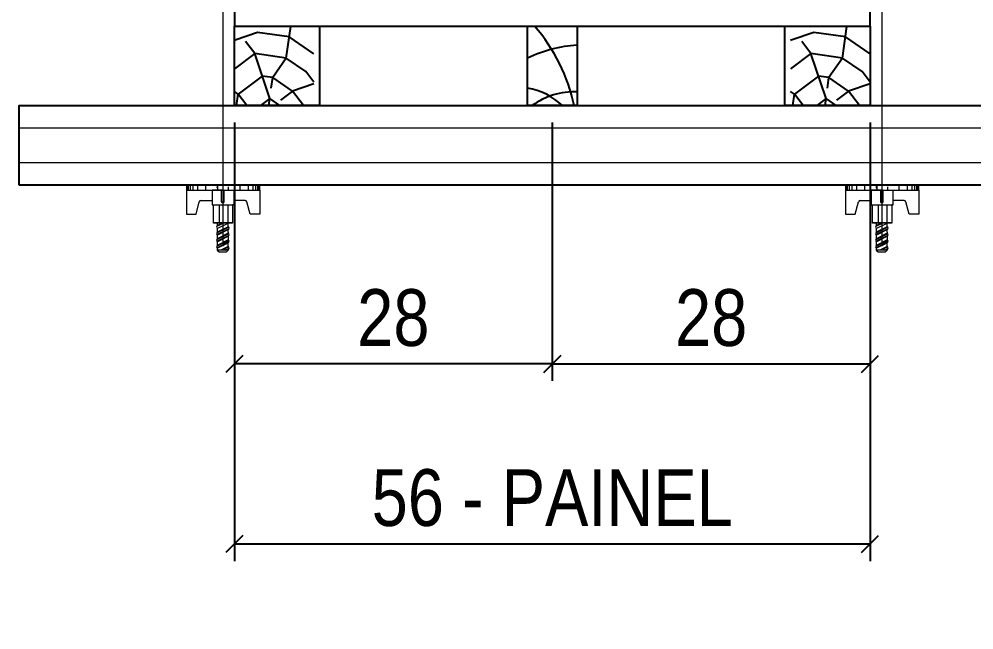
# Model space of a CAD drawing. Extents: x 2282 to 12463, y 760 to 16806.
# Drawn here: x 3065.5 to 3233.8, y 12722.1 to 12829.8 of the extents above; entities that cross this region are included whole.
import ezdxf

# ---------------------------------------------------------------- set-up
doc = ezdxf.new("R2010")
doc.units = 0
for name, color, linetype in [('1-2 PONTALETE', 7, 'Continuous'), ('COTA', 241, 'Continuous'), ('GRAVATA', 2, 'Continuous'), ('Painéis', 200, 'Continuous'), ('PONTALETE', 7, 'Continuous')]:
    doc.layers.add(name, color=color, linetype=linetype)
doc.layers.add('Hachura', color=251, linetype='Continuous', lineweight=9)
doc.styles.add('COTA TECNICA 2X', font='techl___.ttf', dxfattribs={"height": 10})
doc.dimstyles.new('SECAO PILAR', dxfattribs={"dimtxt": 10, "dimasz": 3, "dimexe": 3, "dimexo": 3, "dimgap": 3, "dimtad": 1, "dimdec": 1, "dimlfac": 0.5, "dimzin": 12, "dimdsep": 46, "dimtxsty": 'COTA TECNICA 2X', "dimblk1": 'OBLIQUE', "dimblk2": 'OBLIQUE', "dimsah": 1, "dimcen": 0.9, "dimclrd": 256, "dimclre": 256, "dimclrt": 256, "dimadec": 1, "dimazin": 3, "dimtfac": 1, "dimtdec": 1, "dimtmove": 0, "dimatfit": 3, "dimfxl": 1, "dimtolj": 1, "dimtzin": 12, "dimarcsym": 0})

# ---------------------------------------------------------------- blocks, each defined once
blk = doc.blocks.new('_Oblique')
at = {"color": 0, "linetype": 'ByBlock', "lineweight": -2}
blk.add_line((-0.5, -0.5), (0.5, 0.5), dxfattribs=at)
blk = doc.blocks.new('*D304')
at = {"layer": 'COTA', "lineweight": -2, "transparency": 16777216}
for p, q in [((3103.46, 12811.58), (3103.46, 12734.29)), ((3215.5, 12811.58), (3215.5, 12734.29)), ((3103.46, 12737.29), (3215.5, 12737.29))]:
    blk.add_line(p, q, dxfattribs=at)
at = {"layer": 'Defpoints', "color": 0, "transparency": 16777216}
for p in [(3103.46, 12814.58), (3215.5, 12814.58), (3215.5, 12737.29)]:
    blk.add_point(p, dxfattribs=at)
at = {"layer": 'COTA', "lineweight": -2, "transparency": 16777216, "xscale": 3, "yscale": 3, "zscale": 3, "rotation": 180}
blk.add_blockref('_Oblique', (3103.46, 12737.29), dxfattribs=at)
at = {"layer": 'COTA', "lineweight": -2, "transparency": 16777216, "xscale": 3, "yscale": 3, "zscale": 3}
blk.add_blockref('_Oblique', (3215.5, 12737.29), dxfattribs=at)
at = {"layer": 'COTA', "transparency": 16777216, "insert": (3159.48, 12745.4), "char_height": 10, "attachment_point": 5, "style": 'COTA TECNICA 2X'}
blk.add_mtext('\\A1;56 - PAINEL', dxfattribs=at)
blk = doc.blocks.new('C')
at = {"layer": 'Hachura', "color": 0}
for p, q in [((0.461, 3.155), (-0.003, 3.155)), ((0.461, 3.05), (-0.003, 3.05)), ((0.461, 2.881), (-0.003, 2.881)), ((0.461, 2.65), (-0.003, 2.65)), ((0, 3.224), (0, -3.224)), ((0.451, 3.224), (0, 3.224)), ((0, 2.747), (0, -1.16)), ((0.451, -3.225), (0.451, 3.224)), ((0.451, 3.224), (2.58, 3.224)), ((2.58, 3.224), (2.58, 2.385)), ((0.461, 2.228), (-0.003, 2.228)), ((1.354, 1.939), (1.354, 0.965)), ((2.58, 2.385), (1.475, 2.094)), ((0.461, 1.512), (0, 1.512)), ((1.741, 0.966), (0.451, 0.966)), ((1.741, -0.968), (1.741, 0.966)), ((1.741, 0.966), (1.741, 0.838)), ((1.741, 0.966), (1.741, 0.838)), ((0.388, 0.487), (0.172, 0.487)), ((1.451, 0.101), (0.451, 0.101)), ((1.741, 0.838), (3.354, 0.838)), ((3.354, 0.451), (1.741, 0.451)), ((3.32, 0.838), (3.32, -0.839)), ((3.354, 0.838), (3.354, -0.839)), ((3.676, 0.451), (3.354, 0.451)), ((3.837, -0.517), (3.354, 0.451)), ((3.354, 0.064), (3.67, -0.57)), ((3.676, 0.451), (4.16, -0.517)), ((3.716, 0.5), (4.251, -0.57)), ((4.371, -0.553), (3.83, 0.53)), ((4.151, 0.451), (3.934, 0.451)), ((4.418, -0.517), (3.934, 0.451)), ((4.151, 0.451), (4.256, 0.451)), ((4.256, 0.451), (4.74, -0.517)), ((4.296, 0.5), (4.831, -0.57)), ((4.952, -0.553), (4.41, 0.53)), ((4.514, 0.451), (4.837, 0.451)), ((4.998, -0.517), (4.514, 0.451)), ((4.837, 0.451), (5.321, -0.517)), ((4.876, 0.5), (5.412, -0.57)), ((5.532, -0.553), (4.991, 0.53)), ((5.579, -0.517), (5.095, 0.451)), ((5.417, 0.451), (5.095, 0.451)), ((5.579, -0.517), (5.095, 0.451)), ((5.417, 0.451), (5.74, -0.194)), ((5.457, 0.5), (5.74, -0.065)), ((5.74, 0.193), (5.571, 0.53)), ((5.74, 0.322), (5.675, 0.451)), ((5.675, 0.451), (5.74, 0.451)), ((5.739, 0.45), (5.9, 0.288)), ((5.739, 0.45), (5.739, -0.518)), ((5.9, -0.356), (5.9, 0.288)), ((0.451, -0.004), (0, -0.004)), ((0.075, -0.481), (0.292, -0.481)), ((0.292, -0.481), (0.397, -0.481)), ((0.451, -0.001), (0.451, -0.968)), ((0.451, -0.157), (1.451, -0.157)), ((0.451, -0.646), (0.451, -0.323)), ((0.451, -3.225), (0.451, -0.646)), ((3.354, -0.323), (1.741, -0.323)), ((3.354, -0.839), (1.741, -0.839)), ((3.354, -0.065), (3.579, -0.517)), ((3.354, -0.517), (3.579, -0.517)), ((3.837, -0.517), (4.16, -0.517)), ((4.418, -0.517), (4.74, -0.517)), ((4.634, -0.517), (4.74, -0.517)), ((4.998, -0.517), (5.321, -0.517)), ((5.579, -0.517), (5.74, -0.517)), ((5.739, -0.518), (5.9, -0.356)), ((5.739, -0.518), (5.739, -0.518)), ((0.461, -1.521), (-0.003, -1.521)), ((0.451, -0.968), (1.741, -0.968)), ((1.354, -1.94), (1.354, -0.968)), ((0.461, -2.228), (-0.003, -2.228)), ((2.58, -2.387), (1.475, -2.096)), ((2.58, -3.225), (2.58, -2.387)), ((0.461, -2.65), (-0.003, -2.65)), ((0.461, -2.881), (-0.003, -2.881)), ((0.461, -3.05), (-0.003, -3.05)), ((0.461, -3.155), (-0.003, -3.155)), ((0, -3.224), (2.568, -3.224))]:
    blk.add_line(p, q, dxfattribs=at)
for centre, radius, start, end in [((1.516, 1.939), 0.161, 104.74356, 180), ((1.445, -0.028), 0.129, 272.69497, 87.30503), ((3.805, 0.389), 0.143, 25.56881, 154.43119), ((4.385, 0.389), 0.143, 25.56881, 154.43119), ((4.966, 0.389), 0.143, 25.56881, 154.43119), ((5.546, 0.389), 0.143, 25.56881, 154.43119), ((0.166, -0.366), 0.174, 221.74404, 317.85924), ((3.708, -0.4), 0.174, 222.14076, 318.25596), ((4.289, -0.4), 0.174, 222.14076, 318.25596), ((4.869, -0.4), 0.174, 222.14076, 318.25596), ((5.45, -0.4), 0.174, 222.14076, 318.25596), ((5.61, -0.401), 0.174, 317.85924, 318.25596), ((1.516, -1.94), 0.161, 180, 255.25644)]:
    blk.add_arc(centre, radius, start, end, dxfattribs=at)
blk = doc.blocks.new('*D309')
at = {"layer": 'COTA', "lineweight": -2, "transparency": 16777216}
for p, q in [((3103.46, 12811.58), (3103.46, 12766.04)), ((3159.48, 12811.58), (3159.48, 12766.04)), ((3159.48, 12769.04), (3103.46, 12769.04))]:
    blk.add_line(p, q, dxfattribs=at)
at = {"layer": 'Defpoints', "color": 0, "transparency": 16777216}
for p in [(3103.46, 12814.58), (3159.48, 12814.58), (3103.46, 12769.04)]:
    blk.add_point(p, dxfattribs=at)
at = {"layer": 'COTA', "lineweight": -2, "transparency": 16777216, "xscale": 3, "yscale": 3, "zscale": 3, "rotation": 180}
blk.add_blockref('_Oblique', (3103.46, 12769.04), dxfattribs=at)
at = {"layer": 'COTA', "lineweight": -2, "transparency": 16777216, "xscale": 3, "yscale": 3, "zscale": 3}
blk.add_blockref('_Oblique', (3159.48, 12769.04), dxfattribs=at)
at = {"layer": 'COTA', "transparency": 16777216, "insert": (3131.47, 12777.14), "char_height": 10, "attachment_point": 5, "style": 'COTA TECNICA 2X'}
blk.add_mtext('\\A1;28', dxfattribs=at)
blk = doc.blocks.new('*D310')
at = {"layer": 'COTA', "lineweight": -2, "transparency": 16777216}
for p, q in [((3159.48, 12811.58), (3159.48, 12766.04)), ((3215.5, 12811.58), (3215.5, 12766.04)), ((3159.48, 12769.04), (3215.5, 12769.04))]:
    blk.add_line(p, q, dxfattribs=at)
at = {"layer": 'Defpoints', "color": 0, "transparency": 16777216}
for p in [(3159.48, 12814.58), (3215.5, 12814.58), (3215.5, 12769.04)]:
    blk.add_point(p, dxfattribs=at)
at = {"layer": 'COTA', "lineweight": -2, "transparency": 16777216, "xscale": 3, "yscale": 3, "zscale": 3, "rotation": 180}
blk.add_blockref('_Oblique', (3159.48, 12769.04), dxfattribs=at)
at = {"layer": 'COTA', "lineweight": -2, "transparency": 16777216, "xscale": 3, "yscale": 3, "zscale": 3}
blk.add_blockref('_Oblique', (3215.5, 12769.04), dxfattribs=at)
at = {"layer": 'COTA', "transparency": 16777216, "insert": (3187.49, 12777.14), "char_height": 10, "attachment_point": 5, "style": 'COTA TECNICA 2X'}
blk.add_mtext('\\A1;28', dxfattribs=at)

msp = doc.modelspace()

# ---------------------------------------------------------------- hatches: boundary and pattern name
at = {"layer": 'PONTALETE'}
h = msp.add_hatch(dxfattribs=at)
h.set_pattern_fill('TRONCO', color=1, scale=37.5, angle=82, style=0, pattern_type=2)
h.set_pattern_definition([(82, (-8531.015, 14177.226), (-31.91606, 42.35404), [11.25, -26.25]), (82, (-8532.87, 14177.486), (-31.91606, 42.35404), [11.25, -26.25]), (82, (-8536.324, 14179.865), (-31.91606, 42.35404), [7.5, -30]), (82, (-8539.777, 14182.244), (-31.91606, 42.35404), [5.625, -31.875]), (82, (-8543.49, 14182.766), (-31.91606, 42.35404), [3.75, -33.75]), (82, (-8548.51, 14174.004), (-31.91606, 42.35404), [1.875, -9.375, 1.875, -24.375]), (82, (-8549.582, 14179.835), (-31.91606, 42.35404), [1.875, -15, 5.625, -15]), (82, (-8550.395, 14187.523), (-31.91606, 42.35404), [1.875, -1.875, 1.875, -31.875]), (82, (-8552.513, 14185.927), (-31.91606, 42.35404), [1.875, -35.625]), (82, (-8556.487, 14184.592), (-31.91606, 42.35404), [5.625, -31.875]), (82, (-8560.2, 14185.114), (-31.91606, 42.35404), [7.5, -30]), (82, (-8564.175, 14183.78), (-31.91606, 42.35404), [9.375, -11.25, 1.875, -15]), (172, (-8543.982, 14165.794), (-42.35404, -31.91606), [1.875, -3.75, 9.375, -22.5]), (172, (-8547.434, 14168.173), (-42.35404, -31.91606), [1.875, -1.875, 5.625, -28.125]), (172, (-8562.028, 14172.117), (-42.35404, -31.91606), [3.75, -33.75]), (172, (-8546.913, 14171.886), (-42.35404, -31.91606), [7.5, -11.25, 1.875, -16.875]), (172, (-8567.076, 14176.613), (-42.35404, -31.91606), [1.875, -35.625]), (172, (-8548.247, 14175.86), (-42.35404, -31.91606), [5.625, -31.875]), (172, (-8549.582, 14179.835), (-42.35404, -31.91606), [3.75, -33.75]), (172, (-8549.06, 14183.55), (-42.35404, -31.91606), [1.875, -5.625, 5.625, -24.375]), (172, (-8550.656, 14185.666), (-42.35404, -31.91606), [1.875, -35.625]), (172, (-8542.97, 14186.48), (-42.35404, -31.91606), [5.25, -32.25]), (172, (-8535.28, 14187.292), (-42.35404, -31.91606), [3.75, -33.75]), (172, (-8549.612, 14193.093), (-42.35404, -31.91606), [1.875, -35.625]), (172, (-8547.234, 14196.546), (-42.35404, -31.91606), [5.625, -31.875]), (172, (-8546.71, 14200.26), (-42.35404, -31.91606), [5.625, -31.875]), (127, (-8532.64, 14192.601), (-37.13505, 5.21899), [2.651625, -2.651625, 2.651625, -45.078134]), (127, (-8542.968, 14186.48), (-37.13505, 5.21899), [5.30325, -47.72976]), (127, (-8563.623, 14174.235), (-37.13505, 5.21899), [5.30325, -47.72976]), (127, (-8553.296, 14180.357), (-37.13505, 5.21899), [5.30325, -47.72976]), (127, (-8545.608, 14181.17), (-37.13505, 5.21899), [5.30325, -47.72976]), (127, (-8536.615, 14191.267), (-37.13505, 5.21899), [5.30325, -47.72976]), (127, (-8538.994, 14187.814), (-37.13505, 5.21899), [7.95495, -45.07806]), (127, (-8557.27, 14179.022), (-37.13505, 5.21899), [2.65162, -50.38138]), (127, (-8561.245, 14177.687), (-37.13505, 5.21899), [2.65162, -50.38138]), (127, (-8559.157, 14192.54), (-37.13505, 5.21899), [2.65162, -50.38138]), (127, (-8542.677, 14175.078), (-37.13505, 5.21899), [2.65162, -50.38138]), (127, (-8552.804, 14197.329), (-37.13505, 5.21899), [2.65162, -50.38138]), (127, (-8550.917, 14183.81), (-37.13505, 5.21899), [2.65162, -50.38138]), (127, (-8554.11, 14188.045), (-37.13505, 5.21899), [2.65162, -50.38138]), (217, (-8546.943, 14185.144), (-5.21899, -37.13505), [2.651625, -2.651625, 7.95495, -39.77481]), (217, (-8546.16, 14190.715), (-5.21899, -37.13505), [2.65162, -50.38138]), (217, (-8533.163, 14188.888), (-5.21899, -37.13505), [2.65162, -50.38138]), (217, (-8543.49, 14182.766), (-5.21899, -37.13505), [2.65162, -50.38138]), (217, (-8550.134, 14189.38), (-5.21899, -37.13505), [2.65162, -50.38138]), (217, (-8542.155, 14178.79), (-5.21899, -37.13505), [2.65162, -50.38138]), (217, (-8540.068, 14193.645), (-5.21899, -37.13505), [2.65162, -50.38138]), (217, (-8532.58, 14166.085), (-5.21899, -37.13505), [2.65162, -50.38138]), (217, (-8534.176, 14168.203), (-5.21899, -37.13505), [5.30325, -47.72976]), (217, (-8535.772, 14170.32), (-5.21899, -37.13505), [5.30325, -47.72976]), (217, (-8535.25, 14174.034), (-5.21899, -37.13505), [5.30325, -47.72976]), (217, (-8538.703, 14176.413), (-5.21899, -37.13505), [5.30325, -47.72976]), (217, (-8551.47, 14193.354), (-5.21899, -37.13505), [5.30325, -47.72976]), (217, (-8531.858, 14198.172), (-5.21899, -37.13505), [5.30325, -47.72976]), (217, (-8561.305, 14204.204), (-5.21899, -37.13505), [5.30325, -47.72976]), (217, (-8557.591, 14203.682), (-5.21899, -37.13505), [5.30325, -47.72976]), (217, (-8556.257, 14199.707), (-5.21899, -37.13505), [5.30325, -47.72976]), (217, (-8559.91, 14173.713), (-5.21899, -37.13505), [7.95495, -45.07806]), (217, (-8552.804, 14197.329), (-5.21899, -37.13505), [7.95495, -45.07806]), (108.56505, (-8566.815, 14178.47), (5.218991, 37.135053), [4.1925, -79.66005]), (108.56505, (-8548.247, 14175.86), (5.218991, 37.135053), [4.1925, -79.66005]), (108.56505, (-8558.866, 14181.14), (5.218991, 37.135053), [4.1925, -79.66005]), (108.56505, (-8531.306, 14188.627), (5.218991, 37.135053), [4.1925, -79.66005]), (108.56505, (-8535.28, 14187.292), (5.218991, 37.135053), [4.1925, -79.66005]), (108.56505, (-8544.273, 14177.195), (5.218991, 37.135053), [4.1925, -79.66005]), (108.56505, (-8562.84, 14179.805), (5.218991, 37.135053), [4.1925, -79.66005]), (108.56505, (-8550.134, 14189.38), (5.218991, 37.135053), [8.385, -75.46755]), (145.43495, (-8555.705, 14190.163), (-37.135053, 5.218991), [4.1925, -79.66005]), (145.43495, (-8543.781, 14194.167), (-37.135053, 5.218991), [4.1925, -79.66005]), (145.43495, (-8553.818, 14176.643), (-37.135053, 5.218991), [4.1925, -79.66005]), (145.43495, (-8556.718, 14169.477), (-37.135053, 5.218991), [4.1925, -79.66005]), (145.43495, (-8546.16, 14190.715), (-37.135053, 5.218991), [4.1925, -79.66005]), (145.43495, (-8546.682, 14187.001), (-37.135053, 5.218991), [4.1925, -79.66005]), (145.43495, (-8554.34, 14172.93), (-37.135053, 5.218991), [8.385, -75.46755]), (145.43495, (-8537.428, 14198.955), (-37.135053, 5.218991), [8.385, -75.46755]), (145.43495, (-8539.807, 14195.502), (-37.135053, 5.218991), [8.385, -75.46755]), (198.56505, (-8538.412, 14165.011), (-37.135053, 5.218991), [4.1925, -79.66005]), (198.56505, (-8558.836, 14167.882), (-37.135053, 5.218991), [4.1925, -79.66005]), (198.56505, (-8531.798, 14171.655), (-37.135053, 5.218991), [4.1925, -79.66005]), (198.56505, (-8565.741, 14172.639), (-37.135053, 5.218991), [4.1925, -79.66005]), (198.56505, (-8542.938, 14173.221), (-37.135053, 5.218991), [4.1925, -79.66005]), (198.56505, (-8545.608, 14181.17), (-37.135053, 5.218991), [4.1925, -79.66005]), (198.56505, (-8552.513, 14185.927), (-37.135053, 5.218991), [4.1925, -79.66005]), (198.56505, (-8540.007, 14167.129), (-37.135057, 5.219004), [4.1925, -79.66005]), (198.56505, (-8544.273, 14177.195), (-37.135053, 5.218991), [4.1925, -79.66005]), (198.56505, (-8538.994, 14187.814), (-37.135053, 5.218991), [4.1925, -79.66005]), (198.56505, (-8542.185, 14192.05), (-37.135053, 5.218991), [4.1925, -79.66005]), (198.56505, (-8552.282, 14201.042), (-37.135053, 5.218991), [4.1925, -79.66005]), (198.56505, (-8567.337, 14174.757), (-37.135053, 5.218991), [4.1925, -79.66005]), (198.56505, (-8566.263, 14168.925), (-37.135053, 5.218991), [8.385, -75.46755]), (198.56505, (-8539.486, 14170.842), (-37.135053, 5.218991), [8.385, -75.46755]), (235.43495, (-8534.698, 14164.49), (-5.218991, -37.135053), [4.1925, -79.66005]), (235.43495, (-8528.405, 14195.793), (-5.218991, -37.135053), [4.1925, -79.66005]), (235.43495, (-8547.234, 14196.546), (-5.218991, -37.135053), [4.1925, -79.66005]), (235.43495, (-8536.324, 14179.865), (-5.218991, -37.135053), [4.1925, -79.66005]), (235.43495, (-8532.872, 14177.486), (-5.218991, -37.135053), [4.1925, -79.66005]), (235.43495, (-8539.777, 14182.244), (-5.218991, -37.135053), [4.1925, -79.66005]), (235.43495, (-8560.492, 14196.516), (-5.218991, -37.135053), [4.1925, -79.66005]), (235.43495, (-8561.827, 14200.49), (-5.218991, -37.135053), [8.385, -75.46755])])
h.paths.add_polyline_path([(3103.46, 12814.58), (3117.46, 12814.58), (3117.46, 12828.58), (3103.46, 12828.58)])
h = msp.add_hatch(dxfattribs=at)
h.set_pattern_fill('TRONCO', color=1, scale=37.5, angle=82, style=0, pattern_type=2)
h.set_pattern_definition([(82, (-8432.978, 14177.226), (-31.91606, 42.35404), [11.25, -26.25]), (82, (-8434.835, 14177.486), (-31.91606, 42.35404), [11.25, -26.25]), (82, (-8438.287, 14179.865), (-31.91606, 42.35404), [7.5, -30]), (82, (-8441.74, 14182.244), (-31.91606, 42.35404), [5.625, -31.875]), (82, (-8445.453, 14182.766), (-31.91606, 42.35404), [3.75, -33.75]), (82, (-8450.47, 14174.004), (-31.91606, 42.35404), [1.875, -9.375, 1.875, -24.375]), (82, (-8451.545, 14179.835), (-31.91606, 42.35404), [1.875, -15, 5.625, -15]), (82, (-8452.36, 14187.523), (-31.91606, 42.35404), [1.875, -1.875, 1.875, -31.875]), (82, (-8454.476, 14185.927), (-31.91606, 42.35404), [1.875, -35.625]), (82, (-8458.45, 14184.592), (-31.91606, 42.35404), [5.625, -31.875]), (82, (-8462.164, 14185.114), (-31.91606, 42.35404), [7.5, -30]), (82, (-8466.14, 14183.78), (-31.91606, 42.35404), [9.375, -11.25, 1.875, -15]), (172, (-8445.945, 14165.794), (-42.35404, -31.91606), [1.875, -3.75, 9.375, -22.5]), (172, (-8449.398, 14168.173), (-42.35404, -31.91606), [1.875, -1.875, 5.625, -28.125]), (172, (-8463.99, 14172.117), (-42.35404, -31.91606), [3.75, -33.75]), (172, (-8448.876, 14171.886), (-42.35404, -31.91606), [7.5, -11.25, 1.875, -16.875]), (172, (-8469.04, 14176.613), (-42.35404, -31.91606), [1.875, -35.625]), (172, (-8450.21, 14175.86), (-42.35404, -31.91606), [5.625, -31.875]), (172, (-8451.545, 14179.835), (-42.35404, -31.91606), [3.75, -33.75]), (172, (-8451.024, 14183.55), (-42.35404, -31.91606), [1.875, -5.625, 5.625, -24.375]), (172, (-8452.62, 14185.666), (-42.35404, -31.91606), [1.875, -35.625]), (172, (-8444.93, 14186.48), (-42.35404, -31.91606), [5.25, -32.25]), (172, (-8437.243, 14187.292), (-42.35404, -31.91606), [3.75, -33.75]), (172, (-8451.576, 14193.093), (-42.35404, -31.91606), [1.875, -35.625]), (172, (-8449.197, 14196.546), (-42.35404, -31.91606), [5.625, -31.875]), (172, (-8448.675, 14200.26), (-42.35404, -31.91606), [5.625, -31.875]), (127, (-8434.604, 14192.601), (-37.13505, 5.21899), [2.651625, -2.651625, 2.651625, -45.078134]), (127, (-8444.931, 14186.48), (-37.13505, 5.21899), [5.30325, -47.72976]), (127, (-8465.587, 14174.235), (-37.13505, 5.21899), [5.30325, -47.72976]), (127, (-8455.26, 14180.357), (-37.13505, 5.21899), [5.30325, -47.72976]), (127, (-8447.57, 14181.17), (-37.13505, 5.21899), [5.30325, -47.72976]), (127, (-8438.578, 14191.267), (-37.13505, 5.21899), [5.30325, -47.72976]), (127, (-8440.957, 14187.814), (-37.13505, 5.21899), [7.95495, -45.07806]), (127, (-8459.233, 14179.022), (-37.13505, 5.21899), [2.65162, -50.38138]), (127, (-8463.208, 14177.687), (-37.13505, 5.21899), [2.65162, -50.38138]), (127, (-8461.12, 14192.54), (-37.13505, 5.21899), [2.65162, -50.38138]), (127, (-8444.64, 14175.078), (-37.13505, 5.21899), [2.65162, -50.38138]), (127, (-8454.767, 14197.329), (-37.13505, 5.21899), [2.65162, -50.38138]), (127, (-8452.88, 14183.81), (-37.13505, 5.21899), [2.65162, -50.38138]), (127, (-8456.072, 14188.045), (-37.13505, 5.21899), [2.65162, -50.38138]), (217, (-8448.906, 14185.144), (-5.21899, -37.13505), [2.651625, -2.651625, 7.95495, -39.77481]), (217, (-8448.123, 14190.715), (-5.21899, -37.13505), [2.65162, -50.38138]), (217, (-8435.126, 14188.888), (-5.21899, -37.13505), [2.65162, -50.38138]), (217, (-8445.453, 14182.766), (-5.21899, -37.13505), [2.65162, -50.38138]), (217, (-8452.097, 14189.38), (-5.21899, -37.13505), [2.65162, -50.38138]), (217, (-8444.118, 14178.79), (-5.21899, -37.13505), [2.65162, -50.38138]), (217, (-8442.03, 14193.645), (-5.21899, -37.13505), [2.65162, -50.38138]), (217, (-8434.544, 14166.085), (-5.21899, -37.13505), [2.65162, -50.38138]), (217, (-8436.14, 14168.203), (-5.21899, -37.13505), [5.30325, -47.72976]), (217, (-8437.735, 14170.32), (-5.21899, -37.13505), [5.30325, -47.72976]), (217, (-8437.213, 14174.034), (-5.21899, -37.13505), [5.30325, -47.72976]), (217, (-8440.666, 14176.413), (-5.21899, -37.13505), [5.30325, -47.72976]), (217, (-8453.432, 14193.354), (-5.21899, -37.13505), [5.30325, -47.72976]), (217, (-8433.82, 14198.172), (-5.21899, -37.13505), [5.30325, -47.72976]), (217, (-8463.268, 14204.204), (-5.21899, -37.13505), [5.30325, -47.72976]), (217, (-8459.555, 14203.682), (-5.21899, -37.13505), [5.30325, -47.72976]), (217, (-8458.22, 14199.707), (-5.21899, -37.13505), [5.30325, -47.72976]), (217, (-8461.873, 14173.713), (-5.21899, -37.13505), [7.95495, -45.07806]), (217, (-8454.767, 14197.329), (-5.21899, -37.13505), [7.95495, -45.07806]), (108.56505, (-8468.778, 14178.47), (5.218991, 37.135053), [4.1925, -79.66005]), (108.56505, (-8450.21, 14175.86), (5.218991, 37.135053), [4.1925, -79.66005]), (108.56505, (-8460.83, 14181.14), (5.218991, 37.135053), [4.1925, -79.66005]), (108.56505, (-8433.269, 14188.627), (5.218991, 37.135053), [4.1925, -79.66005]), (108.56505, (-8437.243, 14187.292), (5.218991, 37.135053), [4.1925, -79.66005]), (108.56505, (-8446.236, 14177.195), (5.218991, 37.135053), [4.1925, -79.66005]), (108.56505, (-8464.804, 14179.805), (5.218991, 37.135053), [4.1925, -79.66005]), (108.56505, (-8452.097, 14189.38), (5.218991, 37.135053), [8.385, -75.46755]), (145.43495, (-8457.668, 14190.163), (-37.135053, 5.218991), [4.1925, -79.66005]), (145.43495, (-8445.744, 14194.167), (-37.135053, 5.218991), [4.1925, -79.66005]), (145.43495, (-8455.781, 14176.643), (-37.135053, 5.218991), [4.1925, -79.66005]), (145.43495, (-8458.681, 14169.477), (-37.135053, 5.218991), [4.1925, -79.66005]), (145.43495, (-8448.123, 14190.715), (-37.135053, 5.218991), [4.1925, -79.66005]), (145.43495, (-8448.645, 14187.001), (-37.135053, 5.218991), [4.1925, -79.66005]), (145.43495, (-8456.303, 14172.93), (-37.135053, 5.218991), [8.385, -75.46755]), (145.43495, (-8439.391, 14198.955), (-37.135053, 5.218991), [8.385, -75.46755]), (145.43495, (-8441.77, 14195.502), (-37.135053, 5.218991), [8.385, -75.46755]), (198.56505, (-8440.375, 14165.011), (-37.135053, 5.218991), [4.1925, -79.66005]), (198.56505, (-8460.799, 14167.882), (-37.135053, 5.218991), [4.1925, -79.66005]), (198.56505, (-8433.76, 14171.655), (-37.135053, 5.218991), [4.1925, -79.66005]), (198.56505, (-8467.704, 14172.639), (-37.135053, 5.218991), [4.1925, -79.66005]), (198.56505, (-8444.901, 14173.221), (-37.135053, 5.218991), [4.1925, -79.66005]), (198.56505, (-8447.571, 14181.17), (-37.135053, 5.218991), [4.1925, -79.66005]), (198.56505, (-8454.476, 14185.927), (-37.135053, 5.218991), [4.1925, -79.66005]), (198.56505, (-8441.97, 14167.129), (-37.135057, 5.219004), [4.1925, -79.66005]), (198.56505, (-8446.236, 14177.195), (-37.135053, 5.218991), [4.1925, -79.66005]), (198.56505, (-8440.957, 14187.814), (-37.135053, 5.218991), [4.1925, -79.66005]), (198.56505, (-8444.149, 14192.05), (-37.135053, 5.218991), [4.1925, -79.66005]), (198.56505, (-8454.245, 14201.042), (-37.135053, 5.218991), [4.1925, -79.66005]), (198.56505, (-8469.3, 14174.757), (-37.135053, 5.218991), [4.1925, -79.66005]), (198.56505, (-8468.226, 14168.925), (-37.135053, 5.218991), [8.385, -75.46755]), (198.56505, (-8441.449, 14170.842), (-37.135053, 5.218991), [8.385, -75.46755]), (235.43495, (-8436.661, 14164.49), (-5.218991, -37.135053), [4.1925, -79.66005]), (235.43495, (-8430.368, 14195.793), (-5.218991, -37.135053), [4.1925, -79.66005]), (235.43495, (-8449.197, 14196.546), (-5.218991, -37.135053), [4.1925, -79.66005]), (235.43495, (-8438.287, 14179.865), (-5.218991, -37.135053), [4.1925, -79.66005]), (235.43495, (-8434.835, 14177.486), (-5.218991, -37.135053), [4.1925, -79.66005]), (235.43495, (-8441.74, 14182.244), (-5.218991, -37.135053), [4.1925, -79.66005]), (235.43495, (-8462.455, 14196.516), (-5.218991, -37.135053), [4.1925, -79.66005]), (235.43495, (-8463.79, 14200.49), (-5.218991, -37.135053), [8.385, -75.46755])])
h.paths.add_polyline_path([(3201.5, 12814.58), (3215.5, 12814.58), (3215.5, 12828.58), (3201.5, 12828.58)])

# ---------------------------------------------------------------- linework, layer by layer
at = {"layer": '1-2 PONTALETE', "color": 1}
for centre, radius, start, end in [((3165.3, 12801.96), 23.32, 93.5441, 115.9137), ((3153.25, 12806.04), 11.74, 46.6479, 80.9173), ((3163.31, 12804.7), 12.32, 87.4574, 126.7023)]:
    msp.add_arc(centre, radius, start, end, dxfattribs=at)
at = {"layer": 'GRAVATA', "color": 1}
msp.add_lwpolyline([(3065.5, 12800.58), (3065.5, 12814.58), (3253.86, 12814.58), (3253.86, 12800.58)], close=True, dxfattribs=at)
at = {"layer": 'Hachura'}
for p, q in [((3101.46, 12789.78), (3101.45, 12899.61)), ((3217.63, 12789.78), (3217.62, 12899.61)), ((3253.86, 12810.58), (3065.5, 12810.58)), ((3065.5, 12804.58), (3253.86, 12804.58))]:
    msp.add_line(p, q, dxfattribs=at)
at = {"layer": 'Painéis'}
msp.add_lwpolyline([(3215.5, 12828.58), (3215.5, 12832.59), (3103.46, 12832.59), (3103.46, 12828.58)], close=True, dxfattribs=at)
at = {"layer": 'PONTALETE', "color": 1}
for points in [[(3103.46, 12828.58), (3118.46, 12828.58), (3118.46, 12814.58), (3103.46, 12814.58)], [(3155.1, 12828.58), (3163.85, 12828.58), (3163.85, 12814.58), (3155.1, 12814.58)], [(3200.5, 12828.58), (3215.5, 12828.58), (3215.5, 12814.58), (3200.5, 12814.58)]]:
    msp.add_lwpolyline(points, close=True, dxfattribs=at)
msp.add_arc((3133.55, 12808.44), 30.42, 11.6357, 41.4455, dxfattribs=at)

# ---------------------------------------------------------------- block references
at = {"layer": 'Hachura', "linetype": 'Continuous', "xscale": 2, "yscale": 2, "zscale": 2, "rotation": 270}
for p in [(3101.46, 12800.58), (3217.63, 12800.58)]:
    msp.add_blockref('C', p, dxfattribs=at)

# ---------------------------------------------------------------- dimensions: what is measured, and where the dimension line sits
at = {"layer": 'COTA'}
dim = msp.add_linear_dim(base=(3215.5, 12737.29), p1=(3103.46, 12814.58), p2=(3215.5, 12814.58), text='<> - PAINEL', dimstyle='SECAO PILAR', dxfattribs=at)
dim.commit()
dim.dimension.update_dxf_attribs({"geometry": '*D304', "text_midpoint": (3159.48, 12745.4)})
for base, p2, picture, middle in [((3103.46, 12769.04), (3103.46, 12814.58), '*D309', (3131.47, 12777.14)), ((3215.5, 12769.04), (3215.5, 12814.58), '*D310', (3187.49, 12777.14))]:
    dim = msp.add_linear_dim(base=base, p1=(3159.48, 12814.58), p2=p2, dimstyle='SECAO PILAR', dxfattribs=at)
    dim.commit()
    dim.dimension.update_dxf_attribs({"geometry": picture, "text_midpoint": middle})

doc.saveas('drawing.dxf')
